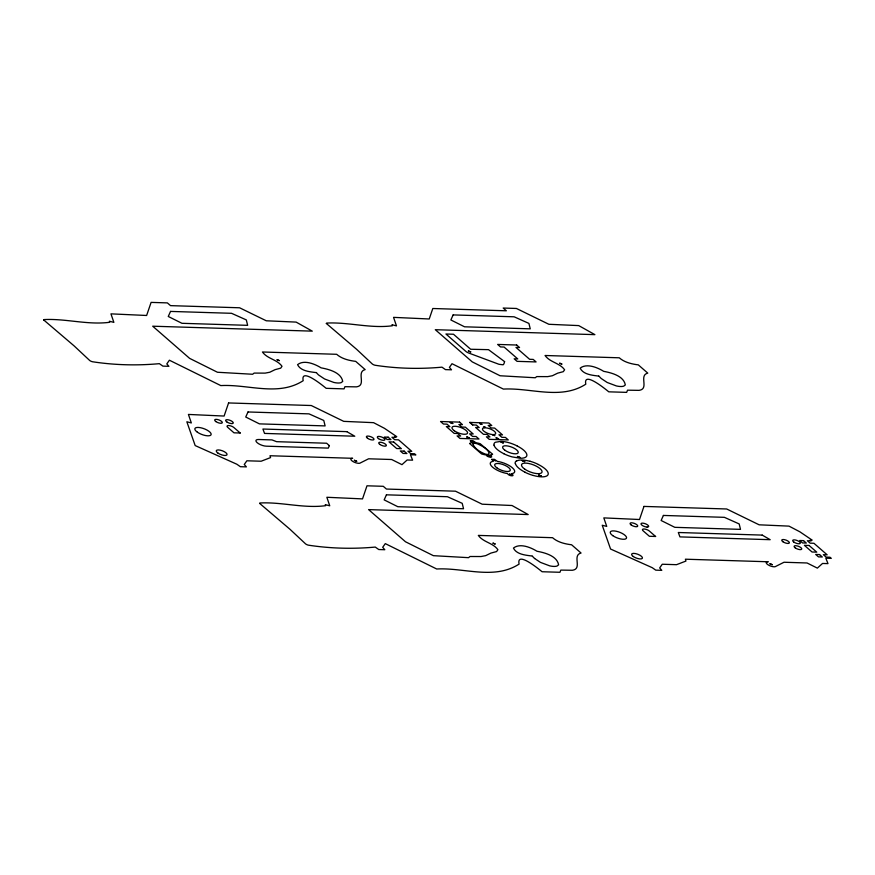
<?xml version="1.0" encoding="UTF-8"?>
<svg xmlns="http://www.w3.org/2000/svg" width="875" height="875" viewBox="0 0 875 875"><rect width="100%" height="100%" fill="white"/><g stroke="black" fill="none" stroke-linecap="round" stroke-linejoin="round"><path stroke-width="1.31" d="M316.116 372.575L316.433 372.575A17.577 6.267 20.6 0 0 318.752 375.091L324.581 378.973L333.769 382.43A12.294 4.386 20.6 0 0 341.108 382.648L342.716 381.434C341.206 372.52 328.989 369.283 321.092 367.85C314.738 363.891 303.931 359.516 297.566 364.656C300.541 370.989 309.586 371.755 315.842 372.564M598.719 376.075L599.047 376.075A17.577 6.267 20.6 0 0 601.355 378.591L607.184 382.473L616.372 385.93A12.294 4.386 20.6 0 0 623.711 386.148L625.319 384.934C623.788 376.031 611.614 372.772 603.695 371.35C597.341 367.391 586.534 363.016 580.169 368.156C583.144 374.489 592.189 375.255 598.445 376.064M469.864 422.428L488.884 423.019L491.761 425.534L488.195 425.425L491.094 427.952L494.659 428.061L502.502 434.897L498.936 434.787L501.834 437.314L505.411 437.423L508.288 439.928L489.267 439.348L486.391 436.833L489.956 436.942L487.058 434.416L483.481 434.306L475.639 427.47L479.205 427.58L476.306 425.053L472.73 424.944L469.864 422.428L472.73 424.944M531.738 555.975C525.47 555.166 516.425 554.4 513.45 548.067C519.827 542.927 530.633 547.302 536.987 551.261C544.906 552.683 557.08 555.942 558.611 564.845L557.003 566.059A12.294 4.386 20.6 0 1 549.653 565.841L540.466 562.384L534.636 558.502M534.636 558.502A17.577 6.267 20.6 0 1 532.328 555.986M517.048 445.922A17.369 6.202 20.6 0 1 526.805 454.431A17.533 6.256 20.6 0 1 525.514 457.297A17.369 6.202 20.6 0 1 520.122 458.237L512.072 456.881A17.533 6.256 20.6 0 1 503.727 453.698M516.961 445.823A17.533 6.256 20.6 0 0 508.703 442.641A17.369 6.202 20.6 0 0 500.697 441.383L495.327 442.28A17.533 6.256 20.6 0 0 494.025 445.167M503.814 453.698A17.369 6.202 20.6 0 1 494.058 445.189M533.466 475.486A17.369 6.202 20.6 0 0 546.875 475.902A17.533 6.256 20.6 0 0 548.166 473.014A17.369 6.202 20.6 0 0 538.398 464.538M525.273 472.325A17.369 6.202 20.6 0 1 515.506 463.827M516.797 460.961A17.369 6.202 20.6 0 1 530.195 461.377M533.334 475.486A17.533 6.256 20.6 0 1 525.077 472.303M515.211 463.706A17.533 6.256 20.6 0 1 516.513 460.83M530.053 461.245A17.533 6.256 20.6 0 1 538.311 464.428M43.75 319.988L74.058 345.844L89.556 360.358A3.062 1.094 20.6 0 0 92.411 361.736C114.537 365.148 137.08 365.706 159.37 363.661L162.881 366.122L168.897 366.308L166.808 363.891L169.4 360.216L220.806 385.591C248.161 384.027 278.173 396.812 303.188 380.691C300.344 367.238 322.328 385.175 326.178 388.325L344.05 388.872L344.936 386.684L356.453 386.859C366.986 385.438 355.873 371.919 365.17 369.622L355.698 361.364C349.027 360.555 341.753 358.827 336.667 354.298L262.423 351.991C267.356 358.914 277.211 359.45 282.002 366.286L280.711 368.156L275.078 369.655L269.784 372.236L265.125 373.122L254.122 373.089L252.645 374.259L217.47 372.258L189.613 358.367L152.698 326.2L312.287 331.144L296.122 322.098L266.273 320.786L239.597 307.781L170.527 305.637L167.377 302.892L151.102 302.389L146.628 315.481L110.95 313.862L113.87 322.394L109.364 321.213L109.736 322.273C88.178 325.161 66.358 318.609 45.008 319.539A3.041 1.083 20.6 0 0 43.75 319.988M259.645 503.398L289.953 529.255L305.452 543.769A3.062 1.094 20.6 0 0 308.295 545.147C330.433 548.548 352.975 549.117 375.266 547.072L378.777 549.533L384.792 549.719L382.692 547.302L385.295 543.627L436.702 569.002C464.056 567.438 494.058 580.223 519.083 564.102C516.239 550.648 538.212 568.586 542.073 571.736L559.945 572.283L560.831 570.095L572.348 570.27C582.87 568.848 571.758 555.33 581.066 553.033L571.594 544.775C564.911 543.966 557.637 542.237 552.562 537.698L478.308 535.402C483.252 542.325 493.106 542.861 497.897 549.697L496.595 551.567L490.973 553.066L485.68 555.647L481.02 556.533L470.017 556.5L468.53 557.67L433.366 555.669L405.508 541.778L368.594 509.611L528.183 514.555L512.006 505.509L482.169 504.197L455.492 491.192L386.422 489.048L383.272 486.303L366.986 485.8L362.523 498.892L326.845 497.273L329.755 505.805L325.259 504.623L325.631 505.684C304.062 508.572 282.242 502.009 260.903 502.95A3.041 1.083 20.6 0 0 259.645 503.398M326.353 323.488L356.661 349.344L372.159 363.858A3.062 1.094 20.6 0 0 375.014 365.236C397.141 368.648 419.683 369.206 441.973 367.161L445.484 369.622L451.5 369.808L449.411 367.391L452.003 363.716L503.409 389.091C530.764 387.527 560.777 400.312 585.791 384.191C582.947 370.737 604.931 388.675 608.781 391.825L626.653 392.372L627.539 390.184L639.067 390.359C649.589 388.938 638.477 375.419 647.773 373.122L638.302 364.864C631.63 364.055 624.356 362.327 619.27 357.798L545.027 355.491C549.959 362.414 559.814 362.95 564.605 369.786L563.314 371.656L557.681 373.155L552.388 375.736L547.728 376.622L536.725 376.589L535.248 377.759L500.073 375.758L472.216 361.867L435.302 329.7L594.891 334.644L578.725 325.598L548.877 324.286L516.403 308.459L503.202 308.044L506.341 310.789L432.808 308.503L429.231 318.981L393.553 317.363L396.473 325.894L391.978 324.712L392.339 325.773C370.781 328.661 348.961 322.109 327.611 323.039A3.041 1.083 20.6 0 0 326.353 323.488M492.428 434.766L494.922 435.728L493.292 434.602A7.044 2.516 20.6 0 0 494.452 431.342A7.044 2.516 20.6 0 0 485.461 427.788C485.822 425.819 481.075 426.825 484.848 427.766A7.044 2.516 20.6 0 0 483.7 431.025A7.044 2.516 20.6 0 0 492.691 434.58L492.461 434.7M504.591 361.616L504.087 363.398A87.555 31.237 20.6 0 1 503.573 364.35L503.442 364.514A8.936 3.183 20.6 0 1 503.027 364.777L498.991 364.306L468.584 352.975A4.856 1.739 20.6 0 1 465.817 351.367L445.944 334.009L453.502 334.25L470.662 349.256L488.512 349.661L504.591 361.616M470.356 440.781L472.073 442.663A12.972 4.627 20.6 0 0 469.569 443.505L481.512 453.906A12.972 4.627 20.6 0 0 486.161 454.967C486.872 457.417 495.053 458.423 490.142 455.098A12.972 4.627 20.6 0 0 492.636 454.245L480.178 443.691A12.972 4.627 20.6 0 0 476.044 442.783L472.992 440.727L470.356 440.781M491.706 459.386L493.434 461.267A12.961 4.627 20.6 0 0 492.57 467.173A12.961 4.627 20.6 0 0 507.555 473.572C508.255 476.055 516.403 476.995 511.492 473.703A12.961 4.627 20.6 0 0 512.367 467.786A12.961 4.627 20.6 0 0 497.372 461.387L494.342 459.331L491.706 459.386M228.572 402.948L224.109 416.052L188.42 414.433L191.341 422.953L186.845 421.772L195.18 445.572L236.852 464.231L240.352 466.692L246.367 466.878L244.278 464.461L246.87 460.786L261.133 461.223L270.55 457.603L270.003 455.744L352.647 458.303A5.162 1.837 20.6 0 0 351.859 460.753A5.162 1.837 20.6 0 0 358.597 463.312A5.02 1.794 20.6 0 0 359.877 463.181L368.605 458.795L391.661 459.506L401.964 464.658L407.137 459.988L412.606 460.163L410.441 454.748L415.855 454.913L414.542 453.764L410.725 453.644L407.947 451.227L411.764 451.347L398.552 439.83L394.723 439.709L391.945 437.281L395.762 437.402L394.844 436.603L396.758 436.658L384.453 428.323L373.592 422.669L343.744 421.356L311.27 405.519L228.572 402.948M643.967 506.417L639.505 519.509L603.816 517.891L606.736 526.411L602.23 525.241L610.564 549.03L652.247 567.689L655.747 570.15L661.762 570.336L659.673 567.919L662.266 564.244L676.528 564.681L685.945 561.061L685.398 559.202L768.239 561.772A5.162 1.837 20.6 0 0 767.167 564.156A5.162 1.837 20.6 0 0 773.981 566.781A5.031 1.794 20.6 0 0 775.272 566.639L784 562.253L807.056 562.975L817.359 568.116L822.533 563.456L827.991 563.62L825.825 558.206L831.25 558.37L829.938 557.222L826.12 557.113L823.342 554.684L827.148 554.805L813.936 543.288L810.13 543.167L807.352 540.75L811.158 540.87L810.239 540.061L812.153 540.127L799.848 531.792L788.988 526.127L759.139 524.814L726.666 508.977L643.967 506.417M472.927 443.887C474.316 448.558 480.386 452.123 485.045 453.994A4.966 1.772 20.6 0 0 489.048 454.114C489.519 449.728 481.403 445.55 477.181 443.767A4.966 1.772 20.6 0 0 473.178 443.647L472.927 443.887M170.537 311.413L168.263 316.466L181.945 323.302L247.647 325.336L246.312 319.911L231.536 313.305L170.537 311.413M329.372 445.637L328.256 448.109L266.262 446.184A6.902 2.461 20.6 0 1 257.152 442.673A6.902 2.461 20.6 0 1 258.584 439.502L271.983 439.906L276.598 441.678L326.616 443.231L329.372 445.637M453.141 314.913L450.866 319.966L464.548 326.802L530.25 328.836L528.916 323.411L514.139 316.805L453.141 314.913M386.433 494.823L384.158 499.877L397.841 506.712L463.542 508.747L462.208 503.322L447.42 496.716L386.433 494.823M450.286 422.559L452.769 423.511L450.286 422.559M466.812 436.964L469.295 437.916L466.812 436.964M471.625 441.164L474.108 442.116L471.625 441.164M479.588 423.467L482.081 424.419L479.664 423.402M488.141 455.569L490.634 456.52L488.141 455.569M496.114 437.872L498.608 438.823L496.114 437.872M492.975 459.769L495.469 460.72L492.975 459.769M500.927 442.072L503.42 443.023L500.992 442.006M509.502 474.173L511.984 475.125L509.567 474.108M517.453 456.477L519.936 457.428L517.453 456.477M522.277 460.677L524.77 461.639L522.277 460.677M538.803 475.081L541.286 476.033L538.803 475.081M248.008 411.972L245.733 417.025L259.416 423.872L325.117 425.906L323.783 420.47L309.006 413.864L248.008 411.972M277.113 359.767L279.409 360.653L277.178 359.712M354.386 460.327L356.683 461.213L354.386 460.327M468.409 351.006L470.717 351.892L468.409 351.006M559.716 363.267L562.013 364.153L559.781 363.212M493.008 543.178L495.305 544.064L493.073 543.123M663.403 515.441L661.128 520.494L674.811 527.33L740.512 529.364L739.178 523.939L724.402 517.333L663.403 515.441M769.978 563.795L772.275 564.681L769.978 563.795M516.677 345.023L497.645 344.433L500.533 346.938L504.098 347.047L517.748 358.936L514.172 358.827L517.059 361.342L536.08 361.933L533.192 359.417L529.627 359.308L515.987 347.419L519.553 347.528L516.677 345.023M459.572 422.111L440.552 421.52L443.439 424.036L447.005 424.145L449.903 426.672L446.327 426.562L454.169 433.398L457.745 433.508L460.644 436.034L457.078 435.925L459.966 438.441L478.986 439.02L476.098 436.516L472.533 436.406L469.634 433.88L473.2 433.989L465.358 427.153L461.781 427.044L458.883 424.517L462.459 424.627L459.572 422.111M346.806 431.637L262.916 429.034L264.545 433.42L354.791 436.22L346.806 431.637M388.139 437.172L384.322 437.052L387.1 439.469L390.917 439.589L388.139 437.172M240.198 433.005L233.986 432.819L227.773 427.394A4.058 1.444 20.6 0 1 228.616 425.523A4.058 1.444 20.6 0 1 233.975 427.591L240.198 433.005M393.695 442.006L389.003 441.864L396.659 448.536L401.352 448.689L393.695 442.006M404.13 451.106L400.312 450.986L403.091 453.414L406.908 453.523L404.13 451.106M762.202 535.095L678.311 532.503L679.941 536.889L770.186 539.689L762.202 535.095M803.534 540.63L799.717 540.509L802.495 542.938L806.312 543.047L803.534 540.63M655.594 536.473L649.381 536.277L643.169 530.863A4.058 1.444 20.6 0 1 644.011 528.992A4.058 1.444 20.6 0 1 649.37 531.048L655.594 536.473M809.091 545.475L804.398 545.333L812.055 552.005L816.747 552.147L809.091 545.475M819.525 554.564L815.708 554.455L818.486 556.872L822.303 556.992L819.525 554.564M378.47 438.605A4.058 1.444 20.6 0 0 384.836 439.928A4.058 1.444 20.6 0 0 380.056 436.548A4.058 1.444 20.6 0 0 378.47 438.605M367.522 438.266A4.058 1.444 20.6 0 0 373.898 439.589A4.058 1.444 20.6 0 0 369.108 436.209A4.058 1.444 20.6 0 0 367.522 438.266M379.892 444.456A4.058 1.444 20.6 0 0 386.269 445.769A4.058 1.444 20.6 0 0 381.478 442.389A4.058 1.444 20.6 0 0 379.892 444.456M226.8 421.903A4.058 1.444 20.6 0 0 233.177 423.216A4.058 1.444 20.6 0 0 228.386 419.836A4.058 1.444 20.6 0 0 226.8 421.903M215.852 421.564A4.058 1.444 20.6 0 0 222.228 422.877A4.058 1.444 20.6 0 0 217.438 419.497A4.058 1.444 20.6 0 0 215.852 421.564M197.345 432.163A8.652 3.084 20.6 0 0 210.941 434.963A8.652 3.084 20.6 0 0 200.736 427.755A8.652 3.084 20.6 0 0 197.345 432.163M217.897 453.053A5.742 2.045 20.6 0 0 226.92 454.923A5.742 2.045 20.6 0 0 220.139 450.133A5.742 2.045 20.6 0 0 217.897 453.053M793.866 542.073A4.058 1.444 20.6 0 0 800.231 543.386A4.058 1.444 20.6 0 0 795.452 540.006A4.058 1.444 20.6 0 0 793.866 542.073M782.917 541.734A4.058 1.444 20.6 0 0 789.294 543.047A4.058 1.444 20.6 0 0 784.503 539.667A4.058 1.444 20.6 0 0 782.917 541.734M795.288 547.914A4.058 1.444 20.6 0 0 801.664 549.227A4.058 1.444 20.6 0 0 796.884 545.847A4.058 1.444 20.6 0 0 795.288 547.914M647.106 527.078A4.058 1.444 20.6 0 0 647.938 525.208A4.058 1.444 20.6 0 0 642.578 523.141A4.058 1.444 20.6 0 0 641.747 525.011A4.058 1.444 20.6 0 0 647.106 527.078M631.247 525.022A4.058 1.444 20.6 0 0 637.623 526.334A4.058 1.444 20.6 0 0 632.833 522.955A4.058 1.444 20.6 0 0 631.247 525.022M612.741 535.62A8.652 3.084 20.6 0 0 626.336 538.42A8.652 3.084 20.6 0 0 616.131 531.212A8.652 3.084 20.6 0 0 612.741 535.62M633.292 556.522A5.742 2.045 20.6 0 0 642.316 558.381A5.742 2.045 20.6 0 0 635.534 553.591A5.742 2.045 20.6 0 0 633.292 556.522M454.344 430.784A8.302 2.964 20.6 0 0 467.381 433.475A8.302 2.964 20.6 0 0 457.592 426.562A8.302 2.964 20.6 0 0 454.344 430.784M497.055 468.005A8.302 2.964 20.6 0 0 510.092 470.684A8.302 2.964 20.6 0 0 500.292 463.772A8.302 2.964 20.6 0 0 497.055 468.005M524.661 469.066A10.894 3.883 20.6 0 0 541.767 472.598A10.894 3.883 20.6 0 0 528.916 463.52A10.894 3.883 20.6 0 0 524.661 469.066M505.006 450.308A8.302 2.964 20.6 0 0 518.044 452.988A8.302 2.964 20.6 0 0 508.244 446.075A8.302 2.964 20.6 0 0 505.006 450.308"/></g></svg>
